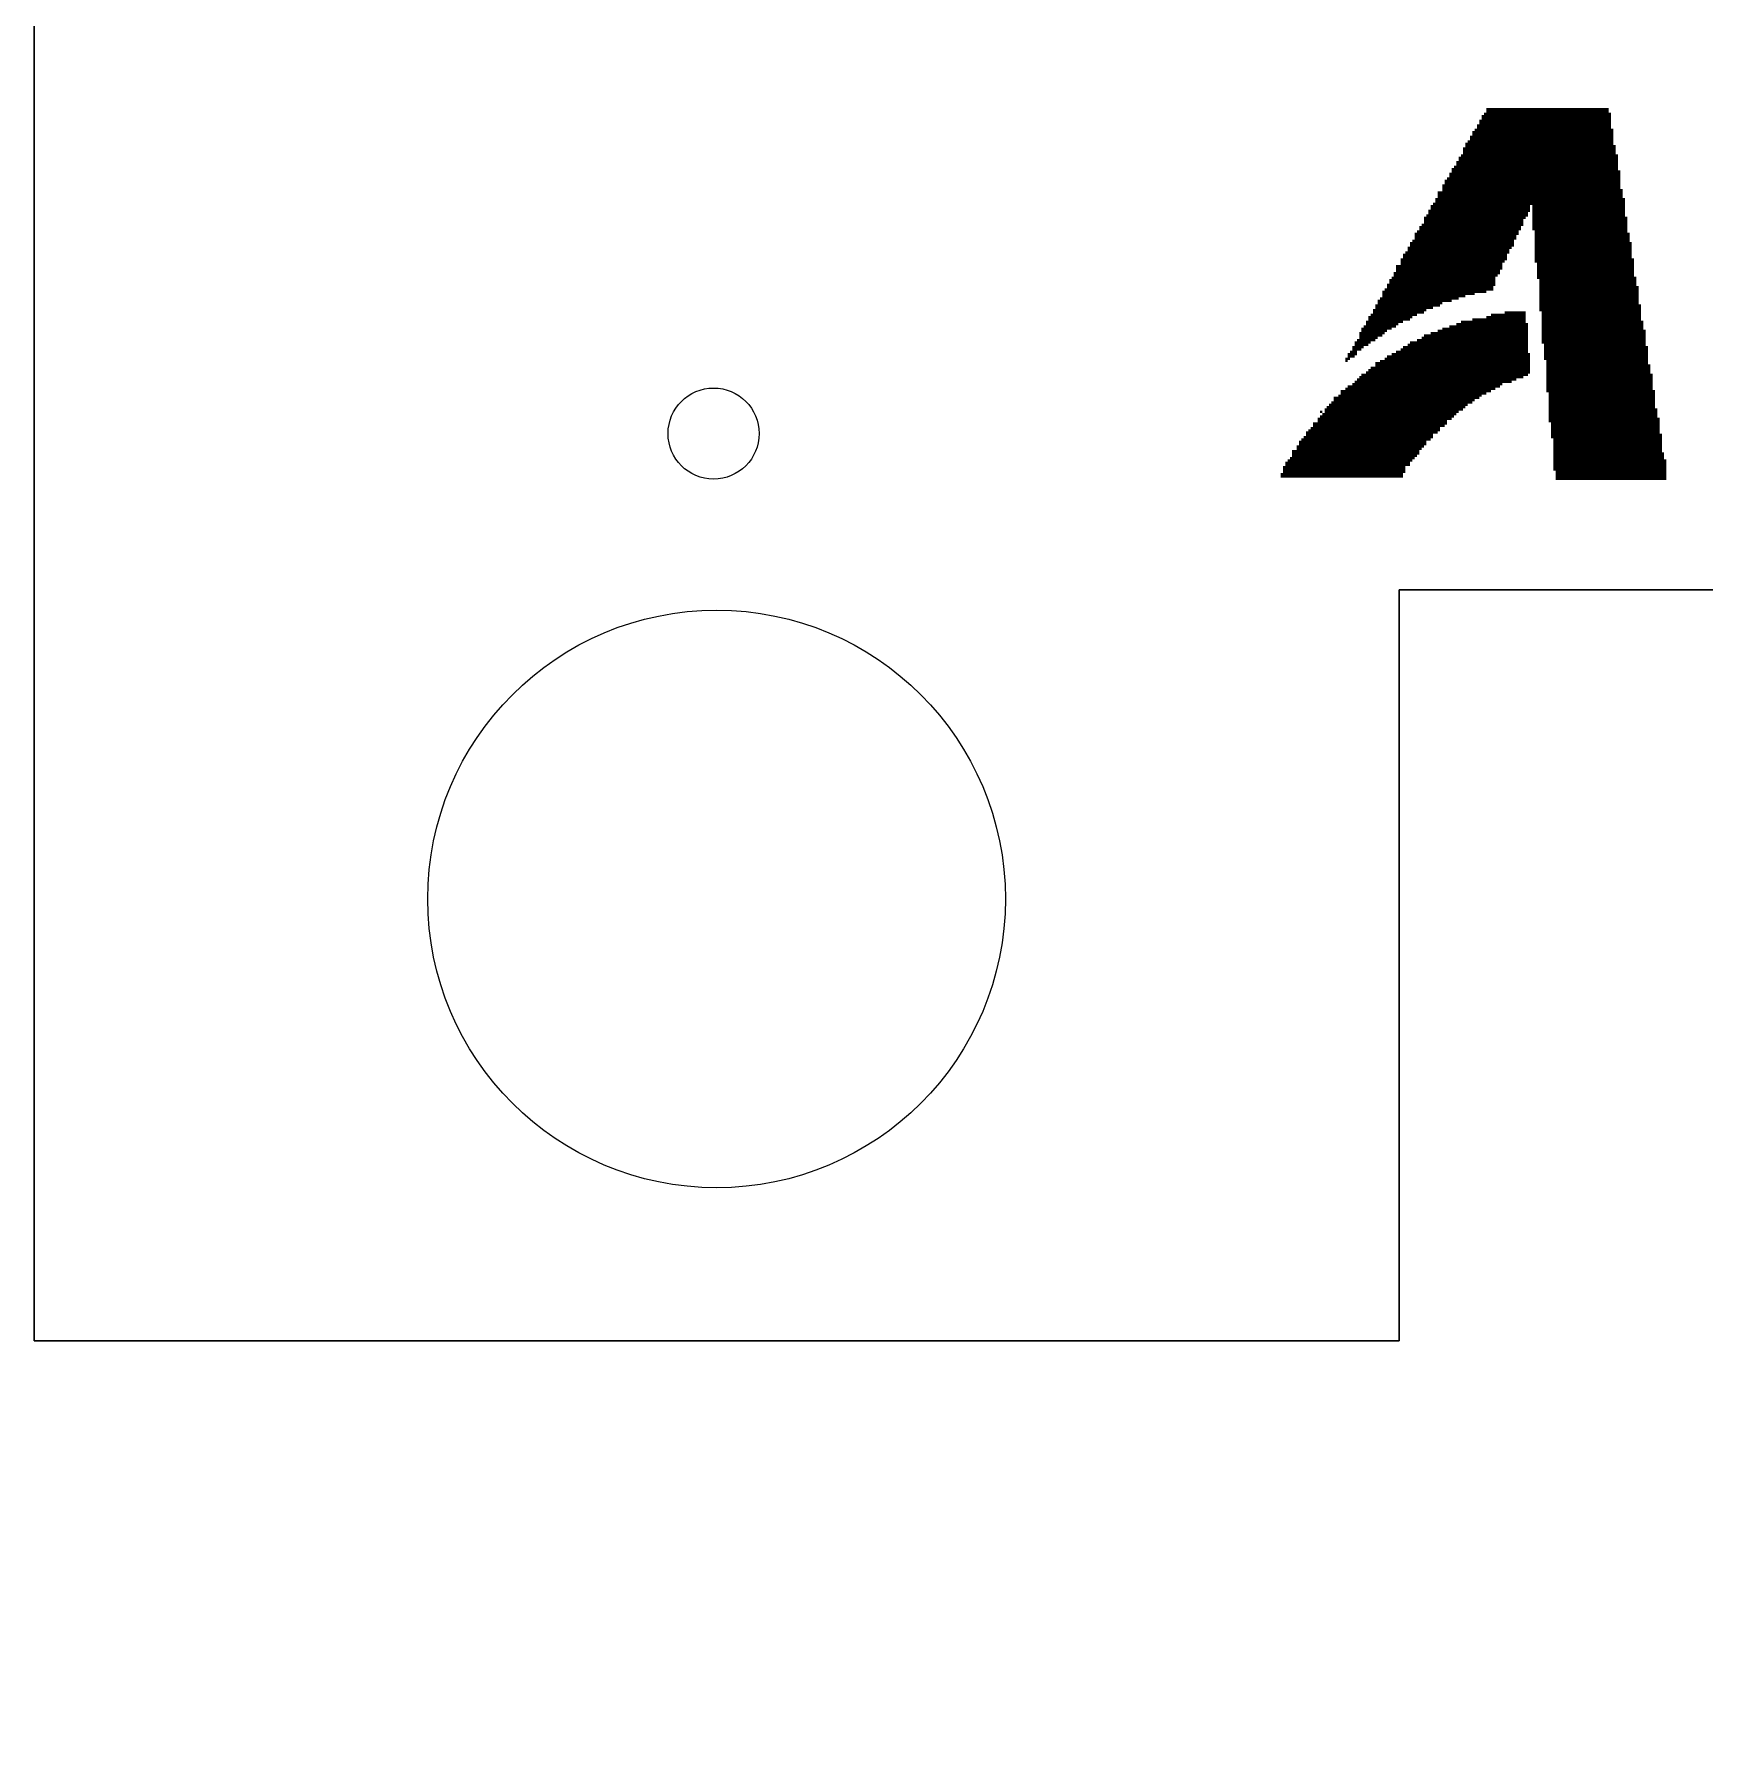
# Model space of a CAD drawing. Extents: x -92 to 136, y -31 to 80.
# Drawn here: x -91.77 to -73.4, y -31.33 to -12.47 of the extents above; entities that cross this region are included whole.
import ezdxf

# ---------------------------------------------------------------- set-up
doc = ezdxf.new("R2010")
doc.units = 0
for name, color, linetype in [('BG_OUTLINE', 254, 'CONTINUOUS'), ('BG_SILKSCREEN_TOP', 85, 'CONTINUOUS'), ('PIN_TOP', 1, 'CONTINUOUS')]:
    doc.layers.add(name, color=color, linetype=linetype)

msp = doc.modelspace()

# ---------------------------------------------------------------- linework, layer by layer
at = {"layer": 'BG_OUTLINE'}
msp.add_lwpolyline([(98.22688, 79.8195), (-91.76512, 79.8195), (-91.76512, 53.44922), (-89.74582, 53.44922), (-89.74582, -7.54888), (-91.76512, -7.54888), (-91.76512, -26.8351), (-76.76134, -26.8351), (-76.76134, -18.5801), (-58.42254, -18.5801), (-58.42254, -26.8351), (-50.42154, -26.8351), (-50.42154, -20.4089, -1.000227), (-46.76394, -20.4089), (-46.76394, -30.8229), (-46.25594, -31.3309), (-36.08324, -31.3309), (-35.57524, -30.8229), (-35.57524, -23.876, -1.000436), (-33.67024, -23.876), (-33.67024, -30.8229), (-33.16224, -31.3309), (37.0459, -31.3309)], format="xyb", dxfattribs=at)
for points in [[(-91.76512, -26.8351), (-91.76512, -7.54888)], [(-76.76134, -18.5801), (-76.76134, -26.8351)], [(-58.42254, -18.5801), (-76.76134, -18.5801)], [(-76.76134, -26.8351), (-91.76512, -26.8351)]]:
    msp.add_lwpolyline(points, dxfattribs=at)
at = {"layer": 'BG_SILKSCREEN_TOP', "const_width": 0.0254}
for points in [[(-75.85456, -13.3731), (-74.43216, -13.3731)], [(-75.85456, -13.3985), (-74.43216, -13.3985)], [(-75.82916, -13.3477), (-74.43216, -13.3477)], [(-75.80376, -13.2969), (-74.45756, -13.2969)], [(-75.80376, -13.3223), (-74.45756, -13.3223)], [(-75.95616, -13.5509), (-74.40676, -13.5509)], [(-75.95616, -13.5763), (-74.40676, -13.5763)], [(-75.93076, -13.5255), (-74.40676, -13.5255)], [(-75.90536, -13.4747), (-74.43216, -13.4747)], [(-75.90536, -13.5001), (-74.43216, -13.5001)], [(-75.87996, -13.4239), (-74.43216, -13.4239)], [(-75.87996, -13.4493), (-74.43216, -13.4493)], [(-76.05776, -13.7287), (-74.38136, -13.7287)], [(-76.05776, -13.7541), (-74.38136, -13.7541)], [(-76.03236, -13.6779), (-74.40676, -13.6779)], [(-76.03236, -13.7033), (-74.38136, -13.7033)], [(-76.00696, -13.6525), (-74.40676, -13.6525)], [(-75.98156, -13.6017), (-74.40676, -13.6017)], [(-75.98156, -13.6271), (-74.40676, -13.6271)], [(-76.18476, -13.9573), (-74.35596, -13.9573)], [(-76.15936, -13.9319), (-74.35596, -13.9319)], [(-76.13396, -13.8811), (-74.35596, -13.8811)], [(-76.13396, -13.9065), (-74.35596, -13.9065)], [(-76.10856, -13.8303), (-74.35596, -13.8303)], [(-76.10856, -13.8557), (-74.35596, -13.8557)], [(-76.08316, -13.8049), (-74.35596, -13.8049)], [(-76.05776, -13.7795), (-74.38136, -13.7795)], [(-76.28636, -14.1351), (-74.33056, -14.1351)], [(-76.26096, -14.0843), (-74.33056, -14.0843)], [(-76.26096, -14.1097), (-74.33056, -14.1097)], [(-76.23556, -14.0589), (-74.33056, -14.0589)], [(-76.21016, -14.0081), (-74.33056, -14.0081)], [(-76.21016, -14.0335), (-74.33056, -14.0335)], [(-76.18476, -13.9827), (-74.33056, -13.9827)], [(-76.38796, -14.3383), (-74.27976, -14.3383)], [(-76.36256, -14.2875), (-74.27976, -14.2875)], [(-76.36256, -14.3129), (-74.27976, -14.3129)], [(-76.33716, -14.2113), (-74.30516, -14.2113)], [(-76.33716, -14.2367), (-74.30516, -14.2367)], [(-76.33716, -14.2621), (-74.30516, -14.2621)], [(-76.28636, -14.1605), (-74.33056, -14.1605)], [(-76.28636, -14.1859), (-74.30516, -14.1859)], [(-76.48956, -14.4907), (-75.37196, -14.4907)], [(-76.48956, -14.5161), (-75.39736, -14.5161)], [(-76.46416, -14.4653), (-75.34656, -14.4653)], [(-76.43876, -14.4145), (-75.32116, -14.4145)], [(-76.43876, -14.4399), (-75.34656, -14.4399)], [(-76.41336, -14.3637), (-75.32116, -14.3637)], [(-76.41336, -14.3891), (-75.32116, -14.3891)], [(-75.29576, -14.3637), (-74.27976, -14.3637)], [(-75.29576, -14.3891), (-74.27976, -14.3891)], [(-75.29576, -14.4145), (-74.27976, -14.4145)], [(-75.29576, -14.4399), (-74.27976, -14.4399)], [(-75.29576, -14.4653), (-74.27976, -14.4653)], [(-75.29576, -14.4907), (-74.25436, -14.4907)], [(-75.29576, -14.5161), (-74.25436, -14.5161)], [(-76.59116, -14.6685), (-75.44816, -14.6685)], [(-76.59116, -14.6939), (-75.47356, -14.6939)], [(-76.59116, -14.7193), (-75.47356, -14.7193)], [(-76.56576, -14.6431), (-75.44816, -14.6431)], [(-76.54036, -14.5923), (-75.42276, -14.5923)], [(-76.54036, -14.6177), (-75.42276, -14.6177)], [(-76.51496, -14.5669), (-75.39736, -14.5669)], [(-76.48956, -14.5415), (-75.39736, -14.5415)], [(-75.29576, -14.5415), (-74.25436, -14.5415)], [(-75.29576, -14.5669), (-74.25436, -14.5669)], [(-75.29576, -14.5923), (-74.25436, -14.5923)], [(-75.29576, -14.6177), (-74.25436, -14.6177)], [(-75.27036, -14.6431), (-74.25436, -14.6431)], [(-75.27036, -14.6685), (-74.22896, -14.6685)], [(-75.27036, -14.6939), (-74.22896, -14.6939)], [(-75.27036, -14.7193), (-74.22896, -14.7193)], [(-76.71816, -14.8971), (-75.57516, -14.8971)], [(-76.69276, -14.8717), (-75.54976, -14.8717)], [(-76.66736, -14.8209), (-75.52436, -14.8209)], [(-76.66736, -14.8463), (-75.54976, -14.8463)], [(-76.64196, -14.7701), (-75.49896, -14.7701)], [(-76.64196, -14.7955), (-75.49896, -14.7955)], [(-76.61656, -14.7447), (-75.49896, -14.7447)], [(-75.27036, -14.7447), (-74.22896, -14.7447)], [(-75.27036, -14.7701), (-74.20356, -14.7701)], [(-75.27036, -14.7955), (-74.20356, -14.7955)], [(-75.27036, -14.8209), (-74.20356, -14.8209)], [(-75.27036, -14.8463), (-74.20356, -14.8463)], [(-75.27036, -14.8717), (-74.20356, -14.8717)], [(-75.27036, -14.8971), (-74.20356, -14.8971)], [(-76.79436, -15.0241), (-75.62596, -15.0241)], [(-76.79436, -15.0495), (-75.62596, -15.0495)], [(-76.79436, -15.0749), (-75.65136, -15.0749)], [(-76.74356, -14.9479), (-75.57516, -14.9479)], [(-76.74356, -14.9733), (-75.60056, -14.9733)], [(-76.74356, -14.9987), (-75.62596, -14.9987)], [(-76.71816, -14.9225), (-75.57516, -14.9225)], [(-75.27036, -14.9225), (-74.20356, -14.9225)], [(-75.27036, -14.9479), (-74.17816, -14.9479)], [(-75.27036, -14.9733), (-74.17816, -14.9733)], [(-75.24496, -14.9987), (-74.17816, -14.9987)], [(-75.24496, -15.0241), (-74.17816, -15.0241)], [(-75.24496, -15.0495), (-74.17816, -15.0495)], [(-75.24496, -15.0749), (-74.17816, -15.0749)], [(-76.92136, -15.2781), (-75.72756, -15.2781)], [(-76.89596, -15.2273), (-75.70216, -15.2273)], [(-76.89596, -15.2527), (-75.72756, -15.2527)], [(-76.87056, -15.1765), (-75.70216, -15.1765)], [(-76.87056, -15.2019), (-75.70216, -15.2019)], [(-76.84516, -15.1511), (-75.70216, -15.1511)], [(-76.81976, -15.1003), (-75.65136, -15.1003)], [(-76.81976, -15.1257), (-75.67676, -15.1257)], [(-75.24496, -15.1003), (-74.17816, -15.1003)], [(-75.24496, -15.1257), (-74.17816, -15.1257)], [(-75.24496, -15.1511), (-74.15276, -15.1511)], [(-75.21956, -15.1765), (-74.15276, -15.1765)], [(-75.21956, -15.2019), (-74.15276, -15.2019)], [(-75.21956, -15.2273), (-74.15276, -15.2273)], [(-75.21956, -15.2527), (-74.12736, -15.2527)], [(-75.21956, -15.2781), (-74.12736, -15.2781)], [(-77.02296, -15.4559), (-76.31176, -15.4559)], [(-76.99756, -15.4051), (-76.18476, -15.4051)], [(-76.99756, -15.4305), (-76.28636, -15.4305)], [(-76.97216, -15.3797), (-76.10856, -15.3797)], [(-76.94676, -15.3035), (-75.80376, -15.3035)], [(-76.94676, -15.3289), (-75.93076, -15.3289)], [(-76.94676, -15.3543), (-76.03236, -15.3543)], [(-75.21956, -15.3035), (-74.12736, -15.3035)], [(-75.21956, -15.3289), (-74.12736, -15.3289)], [(-75.21956, -15.3543), (-74.12736, -15.3543)], [(-75.21956, -15.3797), (-74.12736, -15.3797)], [(-75.21956, -15.4051), (-74.12736, -15.4051)], [(-75.21956, -15.4305), (-74.12736, -15.4305)], [(-75.21956, -15.4559), (-74.10196, -15.4559)], [(-77.12456, -15.6337), (-76.71816, -15.6337)], [(-77.12456, -15.6591), (-76.76896, -15.6591)], [(-77.09916, -15.5829), (-76.61656, -15.5829)], [(-77.09916, -15.6083), (-76.64196, -15.6083)], [(-77.07376, -15.5575), (-76.56576, -15.5575)], [(-77.04836, -15.5067), (-76.46416, -15.5067)], [(-77.04836, -15.5321), (-76.48956, -15.5321)], [(-77.02296, -15.4813), (-76.38796, -15.4813)], [(-76.13396, -15.6591), (-75.34656, -15.6591)], [(-76.08316, -15.6337), (-75.37196, -15.6337)], [(-75.95616, -15.6083), (-75.37196, -15.6083)], [(-75.80376, -15.5829), (-75.37196, -15.5829)], [(-75.75296, -15.5575), (-75.37196, -15.5575)], [(-75.60056, -15.5321), (-75.37196, -15.5321)], [(-75.21956, -15.4813), (-74.10196, -15.4813)], [(-75.21956, -15.5067), (-74.10196, -15.5067)], [(-75.19416, -15.5321), (-74.10196, -15.5321)], [(-75.19416, -15.5575), (-74.10196, -15.5575)], [(-75.19416, -15.5829), (-74.10196, -15.5829)], [(-75.19416, -15.6083), (-74.10196, -15.6083)], [(-75.19416, -15.6337), (-74.07656, -15.6337)], [(-75.19416, -15.6591), (-74.07656, -15.6591)], [(-77.22616, -15.8369), (-77.02296, -15.8369)], [(-77.20076, -15.7607), (-76.92136, -15.7607)], [(-77.20076, -15.7861), (-76.94676, -15.7861)], [(-77.20076, -15.8115), (-76.99756, -15.8115)], [(-77.17536, -15.7099), (-76.84516, -15.7099)], [(-77.17536, -15.7353), (-76.89596, -15.7353)], [(-77.14996, -15.6845), (-76.79436, -15.6845)], [(-76.56576, -15.8369), (-75.34656, -15.8369)], [(-76.51496, -15.8115), (-75.34656, -15.8115)], [(-76.48956, -15.7861), (-75.34656, -15.7861)], [(-76.41336, -15.7607), (-75.34656, -15.7607)], [(-76.33716, -15.7353), (-75.34656, -15.7353)], [(-76.28636, -15.7099), (-75.34656, -15.7099)], [(-76.21016, -15.6845), (-75.34656, -15.6845)], [(-75.19416, -15.6845), (-74.07656, -15.6845)], [(-75.19416, -15.7099), (-74.07656, -15.7099)], [(-75.19416, -15.7353), (-74.05116, -15.7353)], [(-75.19416, -15.7607), (-74.05116, -15.7607)], [(-75.19416, -15.7861), (-74.05116, -15.7861)], [(-75.19416, -15.8115), (-74.05116, -15.8115)], [(-75.19416, -15.8369), (-74.05116, -15.8369)], [(-77.35316, -16.0401), (-77.30236, -16.0401)], [(-77.32776, -15.9893), (-77.22616, -15.9893)], [(-77.32776, -16.0147), (-77.25156, -16.0147)], [(-77.30236, -15.9639), (-77.22616, -15.9639)], [(-77.27696, -15.9131), (-77.14996, -15.9131)], [(-77.27696, -15.9385), (-77.17536, -15.9385)], [(-77.25156, -15.8623), (-77.07376, -15.8623)], [(-77.25156, -15.8877), (-77.09916, -15.8877)], [(-76.92136, -16.0401), (-75.32116, -16.0401)], [(-76.89596, -16.0147), (-75.32116, -16.0147)], [(-76.84516, -15.9893), (-75.32116, -15.9893)], [(-76.79436, -15.9639), (-75.34656, -15.9639)], [(-76.74356, -15.9385), (-75.34656, -15.9385)], [(-76.71816, -15.9131), (-75.34656, -15.9131)], [(-76.66736, -15.8877), (-75.34656, -15.8877)], [(-76.64196, -15.8623), (-75.34656, -15.8623)], [(-75.19416, -15.8623), (-74.05116, -15.8623)], [(-75.16876, -15.8877), (-74.05116, -15.8877)], [(-75.16876, -15.9131), (-74.02576, -15.9131)], [(-75.16876, -15.9385), (-74.02576, -15.9385)], [(-75.16876, -15.9639), (-74.02576, -15.9639)], [(-75.16876, -15.9893), (-74.02576, -15.9893)], [(-75.16876, -16.0147), (-74.02576, -16.0147)], [(-75.16876, -16.0401), (-74.02576, -16.0401)], [(-77.35316, -16.0655), (-77.32776, -16.0655)], [(-77.17536, -16.2179), (-75.34656, -16.2179)], [(-77.12456, -16.1925), (-75.32116, -16.1925)], [(-77.09916, -16.1671), (-75.32116, -16.1671)], [(-77.07376, -16.1417), (-75.32116, -16.1417)], [(-77.02296, -16.0909), (-75.32116, -16.0909)], [(-77.02296, -16.1163), (-75.32116, -16.1163)], [(-76.97216, -16.0655), (-75.32116, -16.0655)], [(-75.14336, -16.0655), (-74.02576, -16.0655)], [(-75.14336, -16.0909), (-74.02576, -16.0909)], [(-75.14336, -16.1163), (-74.00036, -16.1163)], [(-75.14336, -16.1417), (-74.00036, -16.1417)], [(-75.14336, -16.1671), (-74.00036, -16.1671)], [(-75.14336, -16.1925), (-74.00036, -16.1925)], [(-75.14336, -16.2179), (-73.97496, -16.2179)], [(-77.40396, -16.3957), (-75.75296, -16.3957)], [(-77.35316, -16.3703), (-75.70216, -16.3703)], [(-77.32776, -16.3449), (-75.65136, -16.3449)], [(-77.27696, -16.3195), (-75.62596, -16.3195)], [(-77.25156, -16.2941), (-75.52436, -16.2941)], [(-77.22616, -16.2687), (-75.47356, -16.2687)], [(-77.20076, -16.2433), (-75.39736, -16.2433)], [(-75.14336, -16.2433), (-73.97496, -16.2433)], [(-75.14336, -16.2687), (-73.97496, -16.2687)], [(-75.14336, -16.2941), (-73.97496, -16.2941)], [(-75.14336, -16.3195), (-73.97496, -16.3195)], [(-75.14336, -16.3449), (-73.97496, -16.3449)], [(-75.14336, -16.3703), (-73.97496, -16.3703)], [(-75.14336, -16.3957), (-73.94956, -16.3957)], [(-77.58176, -16.5989), (-76.05776, -16.5989)], [(-77.55636, -16.5735), (-76.03236, -16.5735)], [(-77.53096, -16.5481), (-76.00696, -16.5481)], [(-77.50556, -16.5227), (-75.95616, -16.5227)], [(-77.48016, -16.4719), (-75.87996, -16.4719)], [(-77.48016, -16.4973), (-75.93076, -16.4973)], [(-77.42936, -16.4465), (-75.85456, -16.4465)], [(-77.40396, -16.4211), (-75.80376, -16.4211)], [(-75.11796, -16.4211), (-73.94956, -16.4211)], [(-75.11796, -16.4465), (-73.94956, -16.4465)], [(-75.11796, -16.4719), (-73.94956, -16.4719)], [(-75.11796, -16.4973), (-73.94956, -16.4973)], [(-75.11796, -16.5227), (-73.94956, -16.5227)], [(-75.11796, -16.5481), (-73.94956, -16.5481)], [(-75.11796, -16.5735), (-73.94956, -16.5735)], [(-75.11796, -16.5989), (-73.92416, -16.5989)], [(-77.70876, -16.7513), (-76.23556, -16.7513)], [(-77.70876, -16.7767), (-76.26096, -16.7767)], [(-77.65796, -16.7005), (-76.18476, -16.7005)], [(-77.65796, -16.7259), (-76.23556, -16.7259)], [(-77.63256, -16.6243), (-77.60716, -16.6243)], [(-77.63256, -16.6751), (-76.15936, -16.6751)], [(-77.60716, -16.6497), (-76.13396, -16.6497)], [(-77.58176, -16.6243), (-76.10856, -16.6243)], [(-75.11796, -16.6243), (-73.92416, -16.6243)], [(-75.11796, -16.6497), (-73.92416, -16.6497)], [(-75.11796, -16.6751), (-73.92416, -16.6751)], [(-75.11796, -16.7005), (-73.89876, -16.7005)], [(-75.11796, -16.7259), (-73.89876, -16.7259)], [(-75.09256, -16.7513), (-73.89876, -16.7513)], [(-75.09256, -16.7767), (-73.89876, -16.7767)], [(-77.86116, -16.9545), (-76.46416, -16.9545)], [(-77.86116, -16.9799), (-76.46416, -16.9799)], [(-77.83576, -16.9291), (-76.41336, -16.9291)], [(-77.81036, -16.9037), (-76.38796, -16.9037)], [(-77.78496, -16.8529), (-76.33716, -16.8529)], [(-77.78496, -16.8783), (-76.38796, -16.8783)], [(-77.75956, -16.8275), (-76.31176, -16.8275)], [(-77.73416, -16.8021), (-76.31176, -16.8021)], [(-75.09256, -16.8021), (-73.89876, -16.8021)], [(-75.09256, -16.8275), (-73.89876, -16.8275)], [(-75.09256, -16.8529), (-73.89876, -16.8529)], [(-75.09256, -16.8783), (-73.87336, -16.8783)], [(-75.09256, -16.9037), (-73.87336, -16.9037)], [(-75.06716, -16.9291), (-73.87336, -16.9291)], [(-75.06716, -16.9545), (-73.87336, -16.9545)], [(-75.06716, -16.9799), (-73.87336, -16.9799)], [(-77.98816, -17.1577), (-76.61656, -17.1577)], [(-77.96276, -17.1323), (-76.59116, -17.1323)], [(-77.93736, -17.0561), (-76.54036, -17.0561)], [(-77.93736, -17.0815), (-76.54036, -17.0815)], [(-77.93736, -17.1069), (-76.56576, -17.1069)], [(-77.88656, -17.0053), (-76.48956, -17.0053)], [(-77.88656, -17.0307), (-76.51496, -17.0307)], [(-75.06716, -17.0053), (-73.87336, -17.0053)], [(-75.06716, -17.0307), (-73.87336, -17.0307)], [(-75.06716, -17.0561), (-73.87336, -17.0561)], [(-75.06716, -17.0815), (-73.84796, -17.0815)], [(-75.06716, -17.1069), (-73.84796, -17.1069)], [(-75.06716, -17.1323), (-73.84796, -17.1323)], [(-75.06716, -17.1577), (-73.82256, -17.1577)], [(-78.06436, -17.3101), (-76.71816, -17.3101)], [(-78.06436, -17.3355), (-76.71816, -17.3355)], [(-78.03896, -17.2339), (-76.69276, -17.2339)], [(-78.03896, -17.2593), (-76.69276, -17.2593)], [(-78.03896, -17.2847), (-76.69276, -17.2847)], [(-78.01356, -17.1831), (-76.64196, -17.1831)], [(-78.01356, -17.2085), (-76.64196, -17.2085)], [(-75.06716, -17.1831), (-73.82256, -17.1831)], [(-75.06716, -17.2085), (-73.82256, -17.2085)], [(-75.06716, -17.2339), (-73.82256, -17.2339)], [(-75.06716, -17.2593), (-73.82256, -17.2593)], [(-75.04176, -17.2847), (-73.82256, -17.2847)], [(-75.04176, -17.3101), (-73.82256, -17.3101)], [(-75.04176, -17.3355), (-73.82256, -17.3355)], [(-75.04176, -17.3609), (-73.82256, -17.3609)]]:
    msp.add_lwpolyline(points, dxfattribs=at)
at = {"layer": 'PIN_TOP'}
for centre, radius in [((-84.29752, -16.86306), 0.50038), ((-84.265008, -21.979128), 3.175)]:
    msp.add_circle(centre, radius, dxfattribs=at)

doc.saveas('drawing.dxf')
